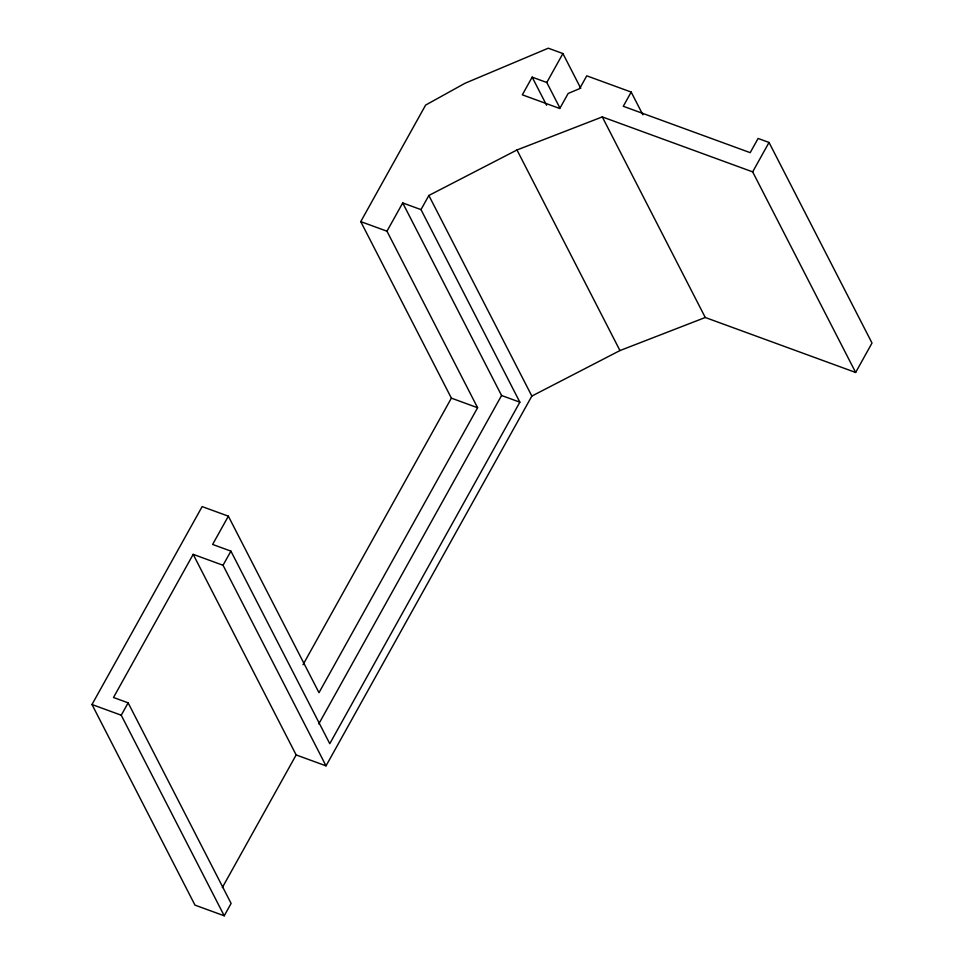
<?xml version="1.0" encoding="UTF-8"?>
<svg xmlns="http://www.w3.org/2000/svg" width="964" height="964" viewBox="0 0 964 964"><rect width="100%" height="100%" fill="white"/><g stroke="black" fill="none" stroke-linecap="round" stroke-linejoin="round"><path stroke-width="1.45" d="M559.843 107.896L546.793 82.494L532.164 77.144L522.331 94.821L559.783 108.51L568.145 93.472L579.641 88.628L586.763 75.831L631.191 92.074L623.286 106.281L750.197 152.661L758.102 138.455L769.031 142.455L872.01 343.039L855.646 372.466L705.262 317.493L619.96 350.559L531.851 396.071L326.025 765.862L223.033 565.266L193.174 554.348L113.499 697.49L128.128 702.84L231.107 903.425L224.226 915.8L194.969 905.112L91.99 704.515L202.151 506.594L228.36 516.174L318.988 692.694L477.602 407.724L386.974 231.203L360.753 221.624L425.63 105.076L464.985 83.29L548.275 48.2L562.904 53.55L580.762 88.314M228.36 516.174L212.622 544.443L230.914 551.131L329.772 743.702L519.861 402.181L420.991 209.622L402.711 202.934L386.974 231.203M224.226 915.8L121.235 715.216L128.128 702.84M223.033 565.266L230.914 551.131M420.991 209.622L428.86 195.475L516.981 149.974L602.283 116.909L752.655 171.869L855.646 372.466M546.793 82.494L562.904 53.55M303.009 664.726L451.381 398.144L360.753 221.624M222.323 887.579L296.153 754.945L193.174 554.348M318.795 723.88L501.569 395.493L402.711 202.934M752.655 171.869L769.031 142.455M501.569 395.493L519.861 402.181M451.381 398.144L477.602 407.724M296.153 754.945L326.025 765.862M91.99 704.515L121.235 715.216M631.191 92.074L642.855 114.8M602.283 116.909L705.262 317.493M532.164 77.144L546.588 105.233M516.981 149.974L619.96 350.559M428.86 195.475L531.851 396.071"/></g></svg>
